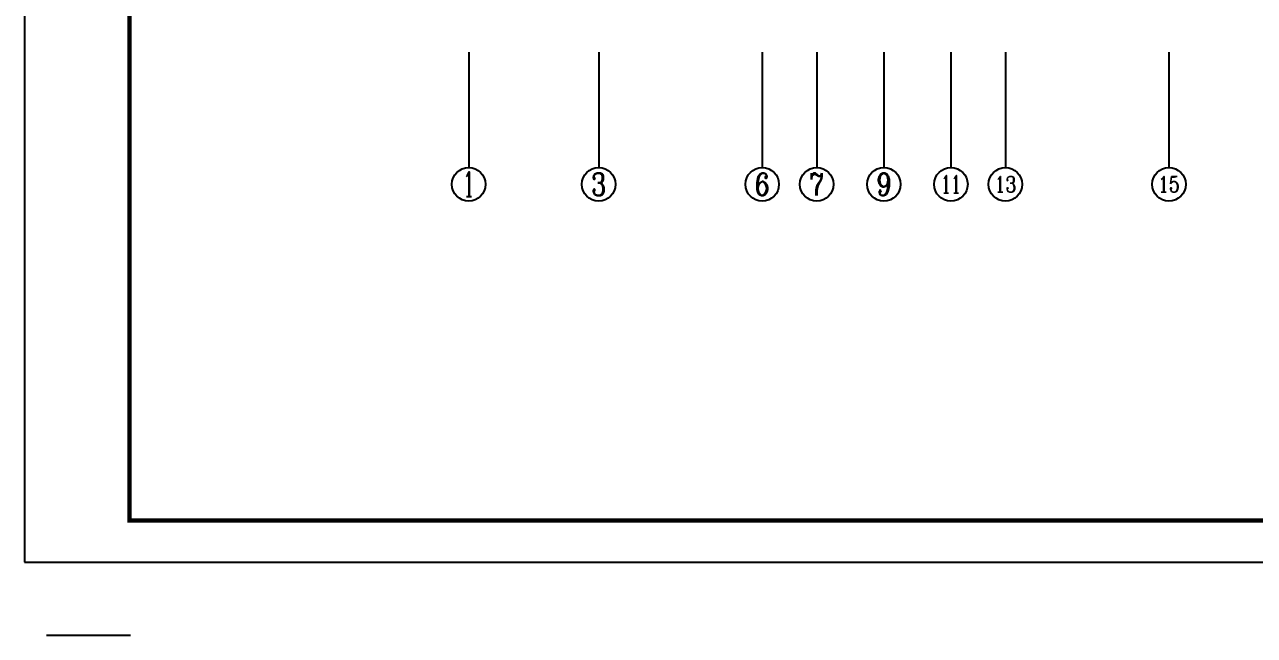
# Model space of a CAD drawing. Header units: metres. Extents: x -2059701 to -1976317, y -1316185 to -1264697.
# Drawn here: x -2059701 to -2030370, y -1316185 to -1301616 of the extents above; entities that cross this region are included whole.
import ezdxf
from ezdxf.enums import TextEntityAlignment as Align

# ---------------------------------------------------------------- set-up
doc = ezdxf.new("R2010")
doc.units = ezdxf.units.M
for name, color, linetype in [('AXIS', 7, 'Continuous'), ('AXIS_TEXT', 7, 'Continuous'), ('PUB_TITLE', 7, 'Continuous')]:
    doc.layers.add(name, color=color, linetype=linetype)
doc.styles.add('_TCH_AXIS', font='COMPLEX')
doc.styles.add('COMPLEX', font='COMPLEX')

# ---------------------------------------------------------------- blocks, each defined once
blk = doc.blocks.new('_AXISO')
blk.add_circle((0, 0), 0.5)
at = {"layer": 'AXIS_TEXT', "style": 'COMPLEX', "width": 1.041667}
blk.add_attdef('A', text='', height=0.56, dxfattribs=at).set_placement((-0.25, -0.28), (0.25, -0.28), align=Align.FIT)

msp = doc.modelspace()

# ---------------------------------------------------------------- linework, layer by layer
at = {"linetype": 'ByBlock'}
msp.add_line((-2057175, -1316185), (-2059175, -1316185), dxfattribs=at)
at = {"layer": 'AXIS'}
for p, q in [((-2049109, -1302272), (-2049109, -1305025)), ((-2046009, -1302272), (-2046009, -1305025)), ((-2042109, -1302272), (-2042109, -1305025)), ((-2040809, -1302272), (-2040809, -1305025)), ((-2039209, -1302272), (-2039209, -1305025)), ((-2037609, -1302272), (-2037609, -1305025)), ((-2036309, -1302272), (-2036309, -1305025)), ((-2032409, -1302272), (-2032409, -1305025))]:
    msp.add_line(p, q, dxfattribs=at)
at = {"layer": 'PUB_TITLE'}
msp.add_lwpolyline([(-2059701, -1314442), (-1985401, -1314442), (-1985401, -1272442), (-2059701, -1272442)], close=True, dxfattribs=at)
at = {"layer": 'PUB_TITLE', "const_width": 100}
msp.add_lwpolyline([(-2057201, -1313442), (-1986401, -1313442), (-1986401, -1273442), (-2057201, -1273442)], close=True, dxfattribs=at)

# ---------------------------------------------------------------- block references
at = {"layer": 'AXIS'}
ref = msp.add_blockref('_AXISO', (-2049109, -1305425), dxfattribs=dict(at, xscale=800, yscale=800, zscale=800))
ref.add_attrib('A', '1', dxfattribs={"layer": 'AXIS_TEXT', "height": 588, "style": '_TCH_AXIS'}).set_placement((-2049235, -1305719), (-2048983, -1305719), align=Align.FIT)
ref = msp.add_blockref('_AXISO', (-2046009, -1305425), dxfattribs=dict(at, xscale=800, yscale=800, zscale=800))
ref.add_attrib('A', '3', dxfattribs={"layer": 'AXIS_TEXT', "height": 533, "style": '_TCH_AXIS'}).set_placement((-2046186, -1305691), (-2045831, -1305691), align=Align.FIT)
ref = msp.add_blockref('_AXISO', (-2042109, -1305425), dxfattribs=dict(at, xscale=800, yscale=800, zscale=800))
ref.add_attrib('A', '6', dxfattribs={"layer": 'AXIS_TEXT', "height": 533, "style": '_TCH_AXIS'}).set_placement((-2042286, -1305691), (-2041931, -1305691), align=Align.FIT)
ref = msp.add_blockref('_AXISO', (-2040809, -1305425), dxfattribs=dict(at, xscale=800, yscale=800, zscale=800))
ref.add_attrib('A', '7', dxfattribs={"layer": 'AXIS_TEXT', "height": 533, "style": '_TCH_AXIS'}).set_placement((-2040986, -1305691), (-2040631, -1305691), align=Align.FIT)
ref = msp.add_blockref('_AXISO', (-2039209, -1305425), dxfattribs=dict(at, xscale=800, yscale=800, zscale=800))
ref.add_attrib('A', '9', dxfattribs={"layer": 'AXIS_TEXT', "height": 533, "style": '_TCH_AXIS'}).set_placement((-2039386, -1305691), (-2039031, -1305691), align=Align.FIT)
ref = msp.add_blockref('_AXISO', (-2037609, -1305425), dxfattribs=dict(at, xscale=800, yscale=800, zscale=800))
ref.add_attrib('A', '11', dxfattribs={"layer": 'AXIS_TEXT', "height": 421.4, "style": '_TCH_AXIS'}).set_placement((-2037849, -1305635), (-2037368, -1305635), align=Align.FIT)
ref = msp.add_blockref('_AXISO', (-2036309, -1305425), dxfattribs=dict(at, xscale=800, yscale=800, zscale=800))
ref.add_attrib('A', '13', dxfattribs={"layer": 'AXIS_TEXT', "height": 375.4, "style": '_TCH_AXIS'}).set_placement((-2036568, -1305612), (-2036049, -1305612), align=Align.FIT)
ref = msp.add_blockref('_AXISO', (-2032409, -1305425), dxfattribs=dict(at, xscale=800, yscale=800, zscale=800))
ref.add_attrib('A', '15', dxfattribs={"layer": 'AXIS_TEXT', "height": 375.4, "style": '_TCH_AXIS'}).set_placement((-2032668, -1305612), (-2032149, -1305612), align=Align.FIT)

doc.saveas('drawing.dxf')
